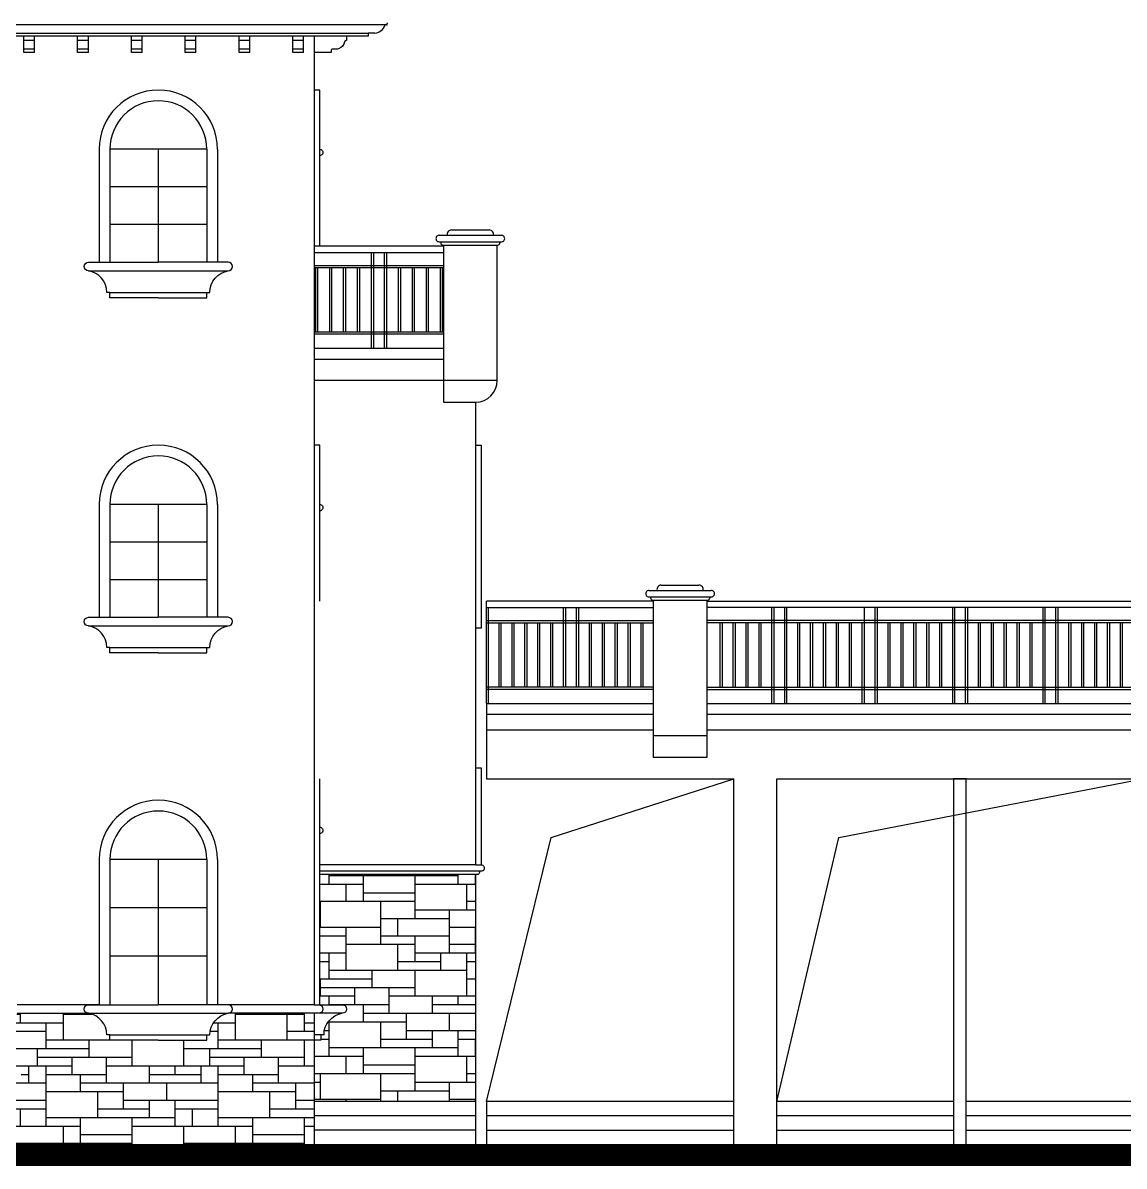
# Model space of a CAD drawing. Extents: x -34815 to 81416, y -425322 to 67478.
# Drawn here: x 29129 to 39366, y -275652 to -265027 of the extents above; entities that cross this region are included whole.
import ezdxf

# ---------------------------------------------------------------- set-up
doc = ezdxf.new("R2010")
doc.units = 0
doc.header["$LTSCALE"] = 1000
doc.header["$MEASUREMENT"] = 0
for name, color, linetype in [('3T_BAR', 7, 'Continuous'), ('PUB_HATCH', 8, 'Continuous'), ('STAIR', 4, 'Continuous'), ('WINDOW', 4, 'Continuous')]:
    doc.layers.add(name, color=color, linetype=linetype)
doc.layers.add('WALL', color=2, linetype='Continuous', lineweight=25)

# ---------------------------------------------------------------- blocks, each defined once
blk = doc.blocks.new('rewqre')
for p, q in [((-48590.8674586061, 30275.18307998978), (-47290.86746552044, 30275.18307998978)), ((-48390.86746466193, 30075.18308087193), (-47490.86745946445, 30075.18308087193))]:
    blk.add_line(p, q)
at = {"layer": 'WALL'}
for p, q in [((-48490.86746206296, 31405.18308113945), (-48490.86746206316, 30355.18308087193)), ((-48390.86746206296, 31405.18308113945), (-48390.86746206316, 30355.18308087193)), ((-47490.86746206299, 31405.18328372254), (-47490.86746206322, 30355.18308087193)), ((-47390.86746206299, 31405.18328372254), (-47390.86746206322, 30355.18308087193))]:
    blk.add_line(p, q, dxfattribs=at)
for points in [[(-47940.86746206319, 30025.18308087193), (-48390.86746466193, 30025.18308087193), (-48390.86746466193, 30075.18308087193), (-48420.86746466193, 30075.18308087193, 0.3740063552692321), (-48590.8674586061, 30275.18307998978, -0.9999999997019741), (-48590.86746466193, 30355.18308087193), (-47940.86746206319, 30355.18308087193)], [(-47940.86746206319, 30025.18308087193), (-47490.86745946445, 30025.18308087193), (-47490.86745946445, 30075.18308087193), (-47460.86745946445, 30075.18308087193, -0.3740063552692321), (-47290.86746552029, 30275.18307998978, 0.9999999997019741), (-47290.86745946445, 30355.18308087193), (-47940.86746206319, 30355.18308087193)]]:
    blk.add_lwpolyline(points, format="xyb", dxfattribs=at)
for radius in [550, 450]:
    blk.add_arc((-47940.86746206296, 31405.18308113945), radius, 0, 180, dxfattribs=at)
at = {"layer": 'WINDOW'}
for p, q in [((-47490.86746206298, 31405.18308113936), (-48390.86746206297, 31405.18308113956)), ((-47940.86746206296, 31405.18308113945), (-47940.86746206324, 30355.18308087193)), ((-47490.86746206306, 31055.1830806842), (-48390.86746206303, 31055.1830806844)), ((-47490.86746206314, 30705.18308066429), (-48390.8674620631, 30705.18308066449))]:
    blk.add_line(p, q, dxfattribs=at)
blk = doc.blocks.new('REW')
at = {"layer": 'WINDOW'}
for p, q in [((-107663.7380033009, 35915.05219451127), (-107923.7380037777, 35915.05219451127)), ((-107923.7379977219, 35835.05219362912), (-107663.7380033009, 35835.05219362913)), ((-107753.7380037777, 35635.05219451127), (-107723.7380037777, 35635.05219451127)), ((-107723.7380037777, 35635.05219451127), (-107723.7380037777, 35585.05219451127)), ((-107723.7380037777, 35635.05219451127), (-107663.7380033009, 35635.05219451127)), ((-107723.7380037777, 35585.05219451127), (-107663.7380033009, 35585.05219451127)), ((-107663.7380033009, 35585.05219451127), (-107663.7380033009, 35585.05219451127))]:
    blk.add_line(p, q, dxfattribs=at)
for centre, radius, start, end in [((-107923.7380007379, 35875.05219407019), 40.00000044107594, 90.00000435424428, 270.0000043201056), ((-107953.7252503388, 35637.31303497015), 200.0000254666741, 359.352303205425, 81.37676817582486)]:
    blk.add_arc(centre, radius, start, end, dxfattribs=at)
blk = doc.blocks.new('fdtr')
for p, q in [((60219.31950257792, -40136.44465709884), (60119.31950257794, -40136.44465709884)), ((60119.31950257794, -40286.44468201593), (60119.31950257793, -40136.44465709884)), ((60219.31950257793, -40286.44468201593), (60219.31950257793, -40136.44465709884)), ((60219.31950257792, -40176.44468455808), (60119.31950257793, -40176.44468455808)), ((60219.31950257793, -40256.44468479836), (60119.31950257793, -40256.44468479836)), ((60219.31950257793, -40286.44468201592), (60119.31950257794, -40286.44468201592))]:
    blk.add_line(p, q)
blk = doc.blocks.new('rthyuk')
at = {"layer": 'STAIR'}
for p, q in [((-252525.1227455346, 63650.49715259331), (-253725.1227453376, 63650.49715342405)), ((-253725.1227453376, 63590.49714902672), (-252525.1227455345, 63590.49714986095)), ((-253195.5893857587, 63590.49714939832), (-253195.589385758, 62700.49715204832)), ((-253175.5893857582, 63590.49714941222), (-253175.5893857582, 62700.49715205389)), ((-253075.5893857589, 63590.4971494887), (-253075.5893857581, 62700.49715208455)), ((-253055.5893857582, 63590.4971495026), (-253055.5893857582, 62700.49715209013)), ((-253725.1227453376, 63470.49714902607), (-252525.1227455345, 63470.49714986031)), ((-253725.1227453376, 63450.49714902604), (-252525.1227455345, 63450.49714986037)), ((-253715.5893857585, 63450.49714974894), (-253715.589385758, 62850.49715231229)), ((-253695.589385758, 63450.49714976209), (-253695.589385758, 62850.49715231205)), ((-253585.5893857585, 63450.49714974894), (-253585.589385758, 62850.49715231229)), ((-253565.589385758, 63450.49714976209), (-253565.589385758, 62850.49715231205)), ((-253455.5893857586, 63450.49714974905), (-253455.5893857581, 62850.4971523124)), ((-253435.5893857581, 63450.4971497622), (-253435.5893857581, 62850.49715231216)), ((-253325.5893857586, 63450.49714974914), (-253325.5893857582, 62850.49715231249)), ((-253305.5893857582, 63450.4971497623), (-253305.5893857582, 62850.49715231226)), ((-252945.5893857586, 63450.49714961669), (-252945.5893857581, 62850.49715231248)), ((-252925.5893857581, 63450.4971496306), (-252925.5893857582, 62850.49715231248)), ((-252815.5893857586, 63450.49714974925), (-252815.5893857582, 62850.4971523126)), ((-252795.5893857582, 63450.49714976241), (-252795.5893857582, 62850.49715231237)), ((-252685.5893857587, 63450.49714974925), (-252685.5893857582, 62850.4971523126)), ((-252665.5893857582, 63450.49714976241), (-252665.5893857582, 62850.49715231237)), ((-252555.5893857587, 63450.49714974936), (-252555.5893857583, 62850.49715231271)), ((-252535.5893857583, 63450.49714976252), (-252535.5893857583, 62850.49715231248)), ((-252525.1227455345, 62850.49715231248), (-253725.1227453376, 62850.49715231248)), ((-252525.1227455345, 62830.49715231254), (-253725.1227453376, 62830.49715231262))]:
    blk.add_line(p, q, dxfattribs=at)
blk = doc.blocks.new('A$C56720620')
for p, q in [((39.99978202927741, 249.9999862797558), (1339.999775114935, 249.9999862797558)), ((239.9997759734397, 49.99998716190748), (1139.999781170918, 49.99998716190748))]:
    blk.add_line(p, q)
at = {"layer": 'WALL'}
for p, q in [((139.9997785724117, 1679.99998742943), (139.999778572208, 329.9999871619075)), ((239.9997785724117, 1679.99998742943), (239.999778572208, 329.9999871619075)), ((1139.999778572383, 1680.000190012521), (1139.99977857215, 329.9999871619002)), ((1239.999778572383, 1680.000190012521), (1239.99977857215, 329.9999871619075))]:
    blk.add_line(p, q, dxfattribs=at)
for points in [[(689.9997785721789, -1.28380925161764e-05), (239.9997759734397, -1.28380925161764e-05), (239.9997759734397, 49.99998716190748), (209.9997759734397, 49.99998716190748, 0.3740063552692321), (39.99978202927741, 249.9999862797558, -0.9999999997019741), (39.99977597343968, 329.9999871619075), (689.9997785721789, 329.9999871619075)], [(689.9997785721789, -1.28380925161764e-05), (1139.999781170918, -1.28380925161764e-05), (1139.999781170918, 49.99998716190748), (1169.999781170918, 49.99998716190748, -0.3740063552692321), (1339.99977511508, 249.9999862797558, 0.9999999997019741), (1339.999781170918, 329.9999871619075), (689.9997785721789, 329.9999871619075)]]:
    blk.add_lwpolyline(points, format="xyb", dxfattribs=at)
for radius in [550, 450]:
    blk.add_arc((689.9997785724117, 1679.99998742943), radius, 0, 180, dxfattribs=at)
at = {"layer": 'WINDOW'}
for p, q in [((1139.999778572383, 1679.999987429332), (239.9997785724117, 1679.999987429528)), ((689.9997785724117, 1679.99998742943), (689.9997785721397, 329.9999871619075)), ((1139.999778572305, 1229.999986974169), (239.9997785723439, 1229.999986974374)), ((1139.999778572227, 779.9999869542698), (239.999778572276, 779.9999869544663))]:
    blk.add_line(p, q, dxfattribs=at)
blk = doc.blocks.new('GDST')
at = {"layer": 'WALL'}
for p, q in [((49174.04972451343, -163393.9187286957), (49754.0535978491, -163393.9187290271)), ((49289.04972499353, -163343.918728488), (49639.04972475511, -163343.918729084)), ((49174.05125042214, -163453.9187287851), (49754.05311738816, -163453.9187286907)), ((49189.04972490459, -163453.9187284498), (49189.04972490459, -163463.9187287795)), ((49209.04972490785, -163483.9187287795), (49719.0515484761, -163483.9187286964)), ((49214.04972490005, -163483.9187287787), (49214.04972496373, -164943.9187283688)), ((49714.04972496373, -164943.9187286072), (49714.04972483614, -163483.9187286972)), ((49739.04972484405, -163453.9187284498), (49739.04972484405, -163463.9187287795)), ((49714.04972493998, -164743.9187286072), (49214.04972490412, -164743.9187286072)), ((49214.04972496373, -164943.9187283688), (49714.04972496373, -164943.9187286072))]:
    blk.add_line(p, q, dxfattribs=at)
for centre, radius, start, end in [((49174.04972460284, -163423.9187288298), 30.00000005268088, 90.00000004002067, 270.000000066701), ((49289.04972493392, -163383.9187281304), 40, 90, 194.4775130883828), ((49639.04972481471, -163383.9187281304), 40, 345.5224869116171, 90), ((49754.0497251458, -163423.9187288298), 30.00000005268088, 269.9999999199587, 89.99999995997936), ((49209.04972490459, -163463.9187287795), 20, 180, 270), ((49719.04972484405, -163463.9187287795), 20, 269.9999999866598, 0)]:
    blk.add_arc(centre, radius, start, end, dxfattribs=at)
blk = doc.blocks.new('vcxzfd')
for p, q in [((-581744.6440562106, -102352.1217812721), (-580194.6440562282, -102352.1217812043)), ((-579694.6440562457, -102352.1217812655), (-574994.6440562282, -102352.12178106)), ((-574494.6440562458, -102352.1217810534), (-572944.644056382, -102352.1217809856)), ((-581744.6440562108, -105952.1217812854), (-581744.6440562108, -106352.1217812854))]:
    blk.add_line(p, q)
for points in [[(-581744.6440562108, -105952.1217812854), (-581142.7351990367, -103497.0346265288), (-579444.6440562108, -102952.1217812854)], [(-579044.6440562108, -105952.1217812854), (-578467.7689503283, -103497.0346265288), (-575644.6440562108, -102952.1217812854)], [(-575244.6440562108, -105952.1217812854), (-574881.5692575404, -103497.0346265288), (-572944.644056382, -102952.1217812854)], [(-579444.6440562108, -105952.1217812854), (-581744.6440562108, -105952.1217812854)], [(-577404.6440561255, -105952.1217812854), (-579044.6440562108, -105952.1217812854)], [(-575644.6440562108, -105952.1217812854), (-577284.6440561255, -105952.1217812854)], [(-572944.644056382, -105952.1217812854), (-575244.6440562108, -105952.1217812854)], [(-572944.644056382, -105952.1217812854), (-572944.644056382, -106352.1217812854)], [(-579444.6440562108, -106086.1217812854), (-581744.6440562108, -106086.1217812854)], [(-577404.6440561255, -106086.1217812854), (-579044.6440562108, -106086.1217812854)], [(-575644.6440562108, -106086.1217812854), (-577284.6440561255, -106086.1217812854)], [(-572944.644056382, -106086.1217812854), (-575244.6440562108, -106086.1217812854)], [(-581744.6440562108, -106219.1217812854), (-579444.6440562108, -106219.1217812854)], [(-579044.6440562108, -106219.1217812854), (-577404.6440561255, -106219.1217812854)], [(-577284.6440561255, -106219.1217812854), (-575644.6440562108, -106219.1217812854)], [(-575244.6440562108, -106219.1217812854), (-572944.644056382, -106219.1217812854)]]:
    blk.add_lwpolyline(points)
at = {"layer": 'STAIR'}
for p, q in [((-580194.6440562085, -101302.1217805286), (-581744.6440563694, -101302.1217795002)), ((-581744.6440563279, -102252.1217813104), (-581744.6440556701, -101302.1217795002)), ((-579694.6440562113, -101302.1217815644), (-574994.6440561495, -101302.1217783105)), ((-574494.644056213, -101302.1217805286), (-572944.6440560521, -101302.1217795002)), ((-572944.6440560936, -102252.1217813104), (-572944.6440567514, -101302.1217795002)), ((-581744.6440563694, -101362.1217851463), (-580194.6440562059, -101362.1217841137)), ((-581724.6440563279, -102252.1217813104), (-581724.6440557116, -101362.121785133)), ((-581030.1079288472, -101362.1217846702), (-581030.1079288466, -102102.1217814734)), ((-581010.1079288465, -101362.1217846569), (-581010.1079288466, -102102.1217814736)), ((-580910.1079288468, -101362.1217845903), (-580910.1079288463, -102102.1217814733)), ((-580890.1079288463, -101362.121784577), (-580890.1079288463, -102102.1217814735)), ((-574994.6440561548, -101362.1217858644), (-579694.6440562139, -101362.1217825971)), ((-579094.1801836739, -101362.1217830145), (-579094.1801836739, -102252.1217810797)), ((-579074.1801836733, -101362.1217830284), (-579074.1801836739, -102252.1217810796)), ((-578974.1801836743, -101362.1217830979), (-578974.1801836743, -102252.1217810794)), ((-578954.1801836737, -101362.1217831118), (-578954.1801836743, -102252.1217810793)), ((-578234.1801836729, -101362.1217836124), (-578234.1801836737, -102252.1217810775)), ((-578134.1801836732, -101362.1217836819), (-578134.1801836732, -102252.1217810772)), ((-578114.1801836725, -101362.1217836958), (-578114.1801836733, -102252.1217810772)), ((-577414.1801836726, -101362.1217841824), (-577414.1801836726, -102252.1217810754)), ((-577394.180183672, -101362.1217841963), (-577394.1801836727, -102252.1217810753)), ((-577294.1801836723, -101362.1217842658), (-577294.1801836719, -102252.1217810751)), ((-577274.1801836711, -101362.1217842797), (-577274.1801836719, -102252.121781075)), ((-576574.1801836715, -101362.1217847664), (-576574.1801836713, -102252.1217810732)), ((-576554.1801836704, -101362.1217847803), (-576554.1801836712, -102252.1217810732)), ((-576454.1801836716, -101362.1217848498), (-576454.1801836712, -102252.1217810729)), ((-576434.1801836704, -101362.1217848637), (-576434.1801836712, -102252.1217810729)), ((-575734.1801836711, -101362.1217853503), (-575734.1801836707, -102252.1217810711)), ((-575714.1801836698, -101362.1217853642), (-575714.1801836707, -102252.121781071)), ((-575614.1801836705, -101362.1217854337), (-575614.1801836705, -102252.1217810708)), ((-575594.1801836698, -101362.1217854476), (-575594.1801836705, -102252.1217810707)), ((-572944.6440560521, -101362.1217851463), (-574494.6440562156, -101362.1217841137)), ((-573799.1801835753, -101362.121784577), (-573799.1801835753, -102102.1217814735)), ((-573779.1801835747, -101362.1217845903), (-573779.1801835753, -102102.1217814733)), ((-573679.180183575, -101362.1217846569), (-573679.1801835749, -102102.1217814736)), ((-573659.1801835743, -101362.1217846702), (-573659.1801835749, -102102.1217814734)), ((-572964.6440560936, -102252.1217813104), (-572964.64405671, -101362.121785133)), ((-581744.6440557948, -101482.1217851811), (-580194.6440562006, -101482.1217841036)), ((-581744.6440558085, -101502.1217851812), (-580194.6440561997, -101502.1217841035)), ((-581630.1079288494, -101502.1217840372), (-581630.107928849, -102102.1217814738)), ((-581610.107928849, -101502.121784024), (-581610.107928849, -102102.1217814741)), ((-581510.107928849, -101502.1217840371), (-581510.1079288485, -102102.1217814738)), ((-581490.1079288485, -101502.121784024), (-581490.1079288485, -102102.121781474)), ((-581390.1079288485, -101502.121784037), (-581390.107928848, -102102.1217814736)), ((-581370.107928848, -101502.1217840238), (-581370.107928848, -102102.1217814739)), ((-581270.107928848, -101502.1217848512), (-581270.1079288475, -102102.1217814736)), ((-581250.1079288475, -101502.1217848373), (-581250.1079288475, -102102.1217814738)), ((-581150.1079288477, -101502.1217847678), (-581150.1079288471, -102102.1217814735)), ((-581130.107928847, -101502.1217847539), (-581130.1079288471, -102102.1217814737)), ((-580790.1079288463, -101502.1217838778), (-580790.1079288458, -102102.1217813145)), ((-580770.1079288458, -101502.1217838647), (-580770.1079288458, -102102.1217813147)), ((-580670.1079288467, -101502.1217838776), (-580670.1079288463, -102102.1217813143)), ((-580650.1079288463, -101502.1217838645), (-580650.1079288463, -102102.1217813145)), ((-580550.1079288472, -101502.1217838776), (-580550.1079288467, -102102.1217813143)), ((-580530.1079288467, -101502.1217838645), (-580530.1079288467, -102102.1217813145)), ((-580430.1079288477, -101502.1217838776), (-580430.1079288472, -102102.1217813143)), ((-580410.1079288472, -101502.1217838645), (-580410.1079288472, -102102.1217813145)), ((-580310.1079288481, -101502.1217838776), (-580310.1079288477, -102102.1217813143)), ((-580290.1079288477, -101502.1217838645), (-580290.1079288477, -102102.1217813145)), ((-574994.6440561652, -101482.1217858644), (-579694.6440562191, -101482.1217825971)), ((-574994.644056167, -101502.1217858646), (-579694.6440562201, -101502.1217825969)), ((-579574.1801836746, -101502.1217837891), (-579574.1801836746, -102102.1217812391)), ((-579554.1801836741, -101502.1217838023), (-579554.1801836746, -102102.1217812389)), ((-579454.1801836744, -101502.1217828058), (-579454.180183674, -102102.1217809964)), ((-579434.1801836732, -101502.1217828197), (-579434.1801836737, -102102.1217809964)), ((-579334.1801836743, -101502.1217828893), (-579334.180183674, -102102.1217809964)), ((-579314.1801836732, -101502.1217829032), (-579314.1801836737, -102102.1217809964)), ((-579214.1801836739, -101502.1217835502), (-579214.1801836739, -102102.1217810002)), ((-579194.1801836734, -101502.1217835633), (-579194.1801836739, -102102.121781)), ((-578854.1801836739, -101502.1217837887), (-578854.1801836739, -102102.1217812388)), ((-578834.1801836734, -101502.1217838019), (-578834.1801836739, -102102.1217812385)), ((-578734.1801836735, -101502.1217833064), (-578734.1801836733, -102102.1217809964)), ((-578714.1801836723, -101502.1217833203), (-578714.1801836729, -102102.1217809964)), ((-578614.1801836736, -101502.1217833898), (-578614.1801836733, -102102.1217809964)), ((-578594.1801836723, -101502.1217834037), (-578594.180183673, -102102.1217809964)), ((-578494.1801836732, -101502.1217835498), (-578494.1801836732, -102102.1217809998)), ((-578474.1801836727, -101502.121783563), (-578474.1801836732, -102102.1217809996)), ((-578374.1801836732, -101502.1217836293), (-578374.1801836732, -102102.1217810794)), ((-578354.1801836727, -101502.1217836425), (-578354.1801836732, -102102.1217810791)), ((-578254.1801836736, -101502.1217836296), (-578254.1801836736, -102252.1217810775)), ((-578014.1801836729, -101502.121783807), (-578014.1801836726, -102102.1217809964)), ((-577994.1801836719, -101502.1217838209), (-577994.1801836725, -102102.1217809964)), ((-577894.1801836729, -101502.1217838904), (-577894.1801836727, -102102.1217809964)), ((-577874.1801836719, -101502.1217839043), (-577874.1801836725, -102102.1217809964)), ((-577774.1801836726, -101502.1217835494), (-577774.1801836726, -102102.1217809995)), ((-577754.1801836721, -101502.1217835626), (-577754.1801836726, -102102.1217809992)), ((-577654.1801836726, -101502.1217836289), (-577654.1801836726, -102102.121781079)), ((-577634.1801836721, -101502.1217836421), (-577634.1801836726, -102102.1217810787)), ((-577534.180183673, -101502.1217836292), (-577534.180183673, -102102.1217810792)), ((-577514.1801836726, -101502.1217836423), (-577514.180183673, -102102.121781079)), ((-577174.1801836723, -101502.121784391), (-577174.180183672, -102102.1217809964)), ((-577154.1801836711, -101502.1217844049), (-577154.1801836718, -102102.1217809964)), ((-577054.1801836719, -101502.1217835491), (-577054.1801836719, -102102.1217809991)), ((-577034.1801836714, -101502.1217835622), (-577034.1801836719, -102102.1217809989)), ((-576934.1801836719, -101502.1217836286), (-576934.1801836719, -102102.1217810786)), ((-576914.1801836714, -101502.1217836417), (-576914.1801836719, -102102.1217810784)), ((-576814.1801836723, -101502.1217836288), (-576814.1801836723, -102102.1217810788)), ((-576794.1801836719, -101502.121783642), (-576794.1801836723, -102102.1217810786)), ((-576694.1801836719, -101502.1217837876), (-576694.1801836719, -102102.1217812376)), ((-576674.1801836714, -101502.1217838007), (-576674.1801836719, -102102.1217812374)), ((-576334.1801836712, -101502.1217835487), (-576334.1801836712, -102102.1217809987)), ((-576314.1801836707, -101502.1217835618), (-576314.1801836712, -102102.1217809985)), ((-576214.1801836712, -101502.1217836282), (-576214.1801836712, -102102.1217810782)), ((-576194.1801836707, -101502.1217836413), (-576194.1801836712, -102102.121781078)), ((-576094.1801836716, -101502.1217836284), (-576094.1801836716, -102102.1217810785)), ((-576074.1801836712, -101502.1217836416), (-576074.1801836716, -102102.1217810782)), ((-575974.1801836712, -101502.1217837872), (-575974.1801836712, -102102.1217812372)), ((-575954.1801836707, -101502.1217838004), (-575954.1801836712, -102102.121781237)), ((-575854.1801836711, -101502.1217853087), (-575854.1801836707, -102102.1217809964)), ((-575834.1801836699, -101502.1217853226), (-575834.1801836706, -102102.1217809964)), ((-575494.1801836705, -101502.1217836289), (-575494.1801836705, -102102.121781079)), ((-575474.18018367, -101502.1217836421), (-575474.1801836705, -102102.1217810787)), ((-575374.180183671, -101502.1217836292), (-575374.180183671, -102102.1217810792)), ((-575354.1801836705, -101502.1217836423), (-575354.180183671, -102102.121781079)), ((-575254.1801836714, -101502.1217836293), (-575254.1801836714, -102102.1217810793)), ((-575234.180183671, -101502.1217836424), (-575234.1801836714, -102102.1217810791)), ((-575134.1801836719, -101502.1217836294), (-575134.1801836719, -102102.1217810794)), ((-575114.1801836714, -101502.1217836425), (-575114.1801836719, -102102.1217810792)), ((-572944.6440566267, -101482.1217851811), (-574494.6440562209, -101482.1217841036)), ((-572944.644056613, -101502.1217851812), (-574494.6440562218, -101502.1217841035)), ((-574399.1801835739, -101502.1217838645), (-574399.1801835739, -102102.1217813145)), ((-574379.1801835734, -101502.1217838776), (-574379.1801835739, -102102.1217813143)), ((-574279.1801835743, -101502.1217838645), (-574279.1801835743, -102102.1217813145)), ((-574259.1801835739, -101502.1217838776), (-574259.1801835743, -102102.1217813143)), ((-574159.1801835748, -101502.1217838645), (-574159.1801835748, -102102.1217813145)), ((-574139.1801835743, -101502.1217838776), (-574139.1801835748, -102102.1217813143)), ((-574039.1801835753, -101502.1217838645), (-574039.1801835753, -102102.1217813145)), ((-574019.1801835748, -101502.1217838776), (-574019.1801835753, -102102.1217813143)), ((-573919.1801835757, -101502.1217838647), (-573919.1801835757, -102102.1217813147)), ((-573899.1801835753, -101502.1217838778), (-573899.1801835757, -102102.1217813145)), ((-573559.1801835746, -101502.1217847539), (-573559.1801835744, -102102.1217814737)), ((-573539.1801835739, -101502.1217847678), (-573539.1801835744, -102102.1217814735)), ((-573439.180183574, -101502.1217848373), (-573439.180183574, -102102.1217814738)), ((-573419.1801835735, -101502.1217848512), (-573419.180183574, -102102.1217814736)), ((-573319.1801835735, -101502.1217840238), (-573319.1801835735, -102102.1217814739)), ((-573299.180183573, -101502.121784037), (-573299.1801835735, -102102.1217814736)), ((-573199.180183573, -101502.121784024), (-573199.180183573, -102102.121781474)), ((-573179.1801835726, -101502.1217840371), (-573179.180183573, -102102.1217814738)), ((-573079.1801835726, -101502.121784024), (-573079.1801835726, -102102.1217814741)), ((-573059.1801835721, -101502.1217840372), (-573059.1801835726, -102102.1217814738)), ((-580194.6440561735, -102102.1217812342), (-581744.644056224, -102102.1217812342)), ((-580194.6440561727, -102122.1217812341), (-581744.6440562379, -102122.121781234)), ((-579694.6440562462, -102102.1217809964), (-574994.6440562194, -102102.1217809964)), ((-579694.6440562471, -102122.1217809965), (-574994.6440562211, -102122.1217809962)), ((-574494.644056248, -102102.1217812342), (-572944.6440561975, -102102.1217812342)), ((-574494.6440562488, -102122.1217812341), (-572944.6440561836, -102122.121781234))]:
    blk.add_line(p, q, dxfattribs=at)
at = {"layer": 'WALL'}
for p, q in [((-581744.6440562106, -102252.1217810568), (-580194.6440562325, -102252.1217810608)), ((-579694.6440562544, -102252.1217810572), (-574994.6440562325, -102252.1217810692)), ((-574494.6440562545, -102252.1217810696), (-572944.644056382, -102252.1217810735)), ((-572944.644056382, -102252.1217810735), (-572944.644056382, -102952.1217812854)), ((-581744.6440562108, -102952.1217812855), (-579444.6440562108, -102952.1217812855)), ((-579444.6440562108, -106352.1217812854), (-579444.6440562108, -102952.1217812854)), ((-579044.6440562108, -106352.1217812854), (-579044.6440562108, -102952.1217812854)), ((-579044.6440562106, -102952.1217812855), (-575644.6440562108, -102952.1217812854)), ((-575644.6440562108, -106352.1217812854), (-575644.6440562108, -102952.1217812854)), ((-575244.6440562108, -106352.1217812854), (-575244.6440562108, -102952.1217812854)), ((-575244.6440562108, -102952.1217812854), (-572944.644056382, -102952.1217812854))]:
    blk.add_line(p, q, dxfattribs=at)
for points in [[(-581744.6440562106, -102252.1217813025), (-581744.6440562108, -102952.1217812855)], [(-580194.6440562217, -102502.1217810607), (-581744.6440562106, -102502.1217810567)], [(-574994.6440562217, -102502.1217810692), (-579694.6440562326, -102502.121781057)], [(-572944.644056382, -102502.1217810736), (-574494.6440562326, -102502.1217810696)], [(-577284.6440561255, -106352.1217812854), (-577284.6440561255, -102952.1217812855), (-577404.6440561255, -102952.1217812855), (-577404.6440561255, -106352.1217812854)]]:
    blk.add_lwpolyline(points, dxfattribs=at)
for p in [(-629408.6937811745, 62191.79694708221), (-624208.6937811745, 62191.79694708221)]:
    blk.add_blockref('GDST', p, dxfattribs=at)

msp = doc.modelspace()

# ---------------------------------------------------------------- hatches: boundary and pattern name
at = {"layer": 'PUB_HATCH'}
h = msp.add_hatch(dxfattribs=at)
h.set_pattern_fill('文化石01', color=256, scale=100, style=0)
h.set_pattern_definition([(3.24609150156008e-14, (-12825.45185123806, -108151.6622237034), (-2.483883642056758e-13, 1600), [1200, -400]), (3.24609150156008e-14, (-12825.45185123806, -108071.6622237034), (-2.483883642056758e-13, 1600), [-480, 480, -240, 400]), (3.24609150156008e-14, (-12825.45185123806, -107991.6622237034), (-2.483883642056758e-13, 1600), [-720, 880.0000000000001]), (3.24609150156008e-14, (-12825.45185123806, -107911.6622237034), (-2.483883642056758e-13, 1600), [720, -880.0000000000001]), (3.24609150156008e-14, (-12825.45185123806, -107831.6622237034), (-2.483883642056758e-13, 1600), [-320, 1280]), (3.24609150156008e-14, (-12825.45185123806, -107751.6622237034), (-2.483883642056758e-13, 1600), [560, -400, 480, -160]), (3.24609150156008e-14, (-12265.45185123806, -107671.6622237034), (-2.483883642056758e-13, 1600), [1280, -320]), (3.24609150156008e-14, (-12905.45185123806, -107591.6622237034), (-2.483883642056758e-13, 1600), [880.0000000000001, -720]), (3.24609150156008e-14, (-13145.45185123806, -107511.6622237034), (-2.483883642056758e-13, 1600), [720, -880.0000000000001]), (3.24609150156008e-14, (-12825.45185123806, -107431.6622237034), (-2.483883642056758e-13, 1600), [1280, -320]), (3.24609150156008e-14, (-12825.45185123806, -107351.6622237034), (-2.483883642056758e-13, 1600), [-640, 400, -240, 320]), (3.24609150156008e-14, (-12025.45185123806, -107271.6622237034), (-2.483883642056758e-13, 1600), [960, -640]), (3.24609150156008e-14, (-12665.45185123806, -107191.6622237034), (-2.483883642056758e-13, 1600), [640, -320, 240, -400]), (3.24609150156008e-14, (-12345.45185123806, -107111.6622237034), (-2.483883642056758e-13, 1600), [640, -240, 400, -320]), (3.24609150156008e-14, (-11705.45185123806, -107031.6622237034), (-2.483883642056758e-13, 1600), [960, -640]), (3.24609150156008e-14, (-12345.45185123806, -106951.6622237034), (-2.483883642056758e-13, 1600), [640, -960]), (3.24609150156008e-14, (-12025.45185123806, -106871.6622237034), (-2.483883642056758e-13, 1600), [720, -880.0000000000001]), (3.24609150156008e-14, (-12025.45185123806, -106791.6622237034), (-2.483883642056758e-13, 1600), [-480, 1120]), (3.24609150156008e-14, (-12505.45185123806, -106711.6622237034), (-2.483883642056758e-13, 1600), [480, -1120]), (3.24609150156008e-14, (-12025.45185123806, -106631.6622237034), (-2.483883642056758e-13, 1600), [1120, -480]), (90, (-12825.45185123806, -107511.6622237034), (-1600, -1.504166202738876e-13), [240, -640, 560, -160]), (90, (-12665.45185123806, -107431.6622237034), (-1600, -1.504166202738876e-13), [400, -240, 160, -800]), (90, (-12585.45185123806, -107751.6622237034), (-1600, -1.504166202738876e-13), [160, -1440]), (90, (-12505.45185123806, -107911.6622237034), (-1600, -1.504166202738876e-13), [160, -960, 240, -240]), (90, (-12425.45185123806, -107591.6622237034), (-1600, -1.504166202738876e-13), [160, -1440]), (90, (-12345.45185123806, -108151.6622237034), (-1600, -1.504166202738876e-13), [240, -720, 400, -240]), (90, (-12265.45185123806, -107831.6622237034), (-1600, -1.504166202738876e-13), [240, -1360]), (90, (-12185.45185123806, -107431.6622237034), (-1600, -1.504166202738876e-13), [240, -80, 160, -1120]), (90, (-12105.45185123806, -108071.6622237034), (-1600, -1.504166202738876e-13), [240, -1360]), (90, (-12025.45185123806, -107671.6622237034), (-1600, -1.504166202738876e-13), [240, -80, 240, -160, 400, -480]), (90, (-11865.45185123806, -107671.6622237034), (-1600, -1.504166202738876e-13), [-1120, 160, -160, 160]), (90, (-11785.45185123806, -107431.6622237034), (-1600, -1.504166202738876e-13), [160, -1440]), (90, (-11705.45185123806, -107991.6622237034), (-1600, -1.504166202738876e-13), [160, -560, 400, -480]), (90, (-11625.45185123806, -107751.6622237034), (-1600, -1.504166202738876e-13), [80, -1040, 240, -240]), (90, (-11545.45185123806, -107671.6622237034), (-1600, -1.504166202738876e-13), [400, -400, 240, -560]), (90, (-11465.45185123806, -107271.6622237034), (-1600, -1.504166202738876e-13), [240, -400, 160, -800]), (90, (-11385.45185123806, -107831.6622237034), (-1600, -1.504166202738876e-13), [160, -1440]), (90, (-11305.45185123806, -107671.6622237034), (-1600, -1.504166202738876e-13), [160, -480, 240, -720])])
edge = h.paths.add_edge_path()
edge.add_line((33338.59787394799, -275051.8052182462), (31838.59787394825, -275051.8052182462))
edge.add_line((31838.59787394825, -275051.8052182462), (31838.59787394825, -274481.8052182469))
edge.add_line((31838.59787394825, -274481.8052182469), (31898.59787442509, -274481.8052182469))
edge.add_line((31898.59787442509, -274481.8052182469), (31898.59787442509, -274431.8052182469))
edge.add_line((31898.59787442509, -274431.8052182469), (31928.59787442509, -274431.8052182469))
edge.add_arc((32128.58512098619, -274429.544377788), 200.0000254666741, 98.62323182433738, 180.6476967948489, ccw=False)
edge.add_arc((32098.59787138525, -274191.805218688), 40.00000044107594, 269.9999956798553, 449.999995645671)
edge.add_line((32098.59787442509, -274151.8052182469), (31888.59787395023, -274151.8052182469))
edge.add_line((31888.59787395023, -274151.8052182528), (31888.59787395029, -272941.8052183392))
edge.add_line((31888.59787395032, -272941.8052183392), (33338.59787394799, -272941.805218344))
edge.add_line((33338.59787394799, -272941.8052183373), (33338.59787394799, -275051.8052182461))
h = msp.add_hatch(dxfattribs=at)
h.set_pattern_fill('文化石01', color=256, scale=100, style=0)
h.set_pattern_definition([(7.016477563892661e-15, (-33054.83186928149, -6.02341783193459e-12), (-2.483883642056758e-13, 1600), [1200, -400]), (7.016477563892661e-15, (-33054.83186928149, 79.99999999999397), (-2.483883642056758e-13, 1600), [-480, 480, -240, 400]), (7.016477563892661e-15, (-33054.83186928149, 159.999999999994), (-2.483883642056758e-13, 1600), [-720, 880.0000000000001]), (7.016477563892661e-15, (-33054.83186928149, 239.999999999994), (-2.483883642056758e-13, 1600), [720, -880.0000000000001]), (7.016477563892661e-15, (-33054.83186928149, 319.999999999994), (-2.483883642056758e-13, 1600), [-320, 1280]), (7.016477563892661e-15, (-33054.83186928149, 399.999999999994), (-2.483883642056758e-13, 1600), [560, -400, 480, -160]), (7.016477563892661e-15, (-32494.83186928149, 479.9999999999941), (-2.483883642056758e-13, 1600), [1280, -320]), (7.016477563892661e-15, (-33134.83186928149, 559.999999999994), (-2.483883642056758e-13, 1600), [880.0000000000001, -720]), (7.016477563892661e-15, (-33374.83186928149, 639.999999999994), (-2.483883642056758e-13, 1600), [720, -880.0000000000001]), (7.016477563892661e-15, (-33054.83186928149, 719.999999999994), (-2.483883642056758e-13, 1600), [1280, -320]), (7.016477563892661e-15, (-33054.83186928149, 799.999999999994), (-2.483883642056758e-13, 1600), [-640, 400, -240, 320]), (7.016477563892661e-15, (-32254.83186928149, 879.9999999999942), (-2.483883642056758e-13, 1600), [960, -640]), (7.016477563892661e-15, (-32894.83186928149, 959.999999999994), (-2.483883642056758e-13, 1600), [640, -320, 240, -400]), (7.016477563892661e-15, (-32574.83186928149, 1039.999999999994), (-2.483883642056758e-13, 1600), [640, -240, 400, -320]), (7.016477563892661e-15, (-31934.83186928149, 1119.999999999994), (-2.483883642056758e-13, 1600), [960, -640]), (7.016477563892661e-15, (-32574.83186928149, 1199.999999999994), (-2.483883642056758e-13, 1600), [640, -960]), (7.016477563892661e-15, (-32254.83186928149, 1279.999999999994), (-2.483883642056758e-13, 1600), [720, -880.0000000000001]), (7.016477563892661e-15, (-32254.83186928149, 1359.999999999994), (-2.483883642056758e-13, 1600), [-480, 1120]), (7.016477563892661e-15, (-32734.83186928149, 1439.999999999994), (-2.483883642056758e-13, 1600), [480, -1120]), (7.016477563892661e-15, (-32254.83186928149, 1519.999999999994), (-2.483883642056758e-13, 1600), [1120, -480]), (90, (-33054.83186928149, 639.999999999994), (-1600, -1.504166202738876e-13), [240, -640, 560, -160]), (90, (-32894.83186928149, 719.999999999994), (-1600, -1.504166202738876e-13), [400, -240, 160, -800]), (90, (-32814.83186928149, 399.999999999994), (-1600, -1.504166202738876e-13), [160, -1440]), (90, (-32734.83186928149, 239.999999999994), (-1600, -1.504166202738876e-13), [160, -960, 240, -240]), (90, (-32654.83186928149, 559.9999999999941), (-1600, -1.504166202738876e-13), [160, -1440]), (90, (-32574.83186928149, -5.948901322672887e-12), (-1600, -1.504166202738876e-13), [240, -720, 400, -240]), (90, (-32494.83186928149, 319.9999999999941), (-1600, -1.504166202738876e-13), [240, -1360]), (90, (-32414.83186928149, 719.9999999999941), (-1600, -1.504166202738876e-13), [240, -80, 160, -1120]), (90, (-32334.83186928149, 79.99999999999409), (-1600, -1.504166202738876e-13), [240, -1360]), (90, (-32254.83186928149, 479.9999999999941), (-1600, -1.504166202738876e-13), [240, -80, 240, -160, 400, -480]), (90, (-32094.83186928149, 479.9999999999941), (-1600, -1.504166202738876e-13), [-1120, 160, -160, 160]), (90, (-32014.83186928149, 719.9999999999941), (-1600, -1.504166202738876e-13), [160, -1440]), (90, (-31934.83186928149, 159.9999999999941), (-1600, -1.504166202738876e-13), [160, -560, 400, -480]), (90, (-31854.83186928149, 399.9999999999941), (-1600, -1.504166202738876e-13), [80, -1040, 240, -240]), (90, (-31774.83186928149, 479.9999999999942), (-1600, -1.504166202738876e-13), [400, -400, 240, -560]), (90, (-31694.83186928149, 879.9999999999943), (-1600, -1.504166202738876e-13), [240, -400, 160, -800]), (90, (-31614.83186928149, 319.9999999999942), (-1600, -1.504166202738876e-13), [160, -1440]), (90, (-31534.83186928149, 479.9999999999942), (-1600, -1.504166202738876e-13), [160, -480, 240, -720])])
edge = h.paths.add_edge_path()
edge.add_line((31838.59787394828, -274231.805219129), (31838.59787394828, -275451.8052182462))
edge.add_line((31838.59787394828, -275451.8052182462), (29038.59787314894, -275451.8052182462))
edge.add_line((29038.59787314894, -275451.8052182462), (29038.59787314894, -274841.8052183529))
edge.add_line((29038.59787314894, -274841.8052183529), (29053.59787314174, -274841.8052183583))
edge.add_arc((29053.59787314895, -274821.8052183583), 20, 269.9999999793435, 360)
edge.add_line((29073.59787314894, -274821.8052183583), (29073.59787314894, -274811.8052183582))
edge.add_line((29073.59787314894, -274811.8052183582), (29088.59634773427, -274811.8052183582))
edge.add_arc((29088.59787340128, -274781.8052182986), 30.00000009839897, 269.9970861906712, 450.0029140369463)
edge.add_line((29088.59634761509, -274751.805218239), (28868.27279344117, -274751.4481156695))
edge.add_line((28868.27279344117, -274751.4481156695), (28867.89752918418, -274707.8720588374))
edge.add_arc((28841.21561520285, -274719.2931747903), 29.02354946101815, 23.17320563483549, 74.85315784737952)
edge.add_arc((28823.71226965498, -274699.4747314018), 26.39216010490178, 18.09403104050686, 80.30509444386132)
edge.add_arc((28870.8141578268, -274565.02826435), 116.5203209850269, 100.19083679739578, 248.52506869407551, ccw=False)
edge.add_arc((28850.1582509938, -274427.4394744366), 22.90673868560082, 270.1007425961485, 448.9605658114263)
edge.add_line((28850.57379192053, -274404.5365051323), (28920.08136995192, -274404.5365051323))
edge.add_line((28920.08136995192, -274404.5365051323), (28919.70610569307, -274395.0203698284))
edge.add_arc((28922.32256603559, -274367.8433160339), 27.30271264318188, 264.5008194666977, 449.1579280724286)
edge.add_arc((28906.63768333635, -274153.9490575326), 187.286596131005, 274.9272324640314, 335.4362158068645)
edge.add_line((29076.9746650203, -274231.8052182468), (29738.35083237684, -274231.806606131))
edge.add_arc((29708.36357975961, -274429.5457647901), 200.0000254668113, -0.6476967945520755, 81.37676817574669, ccw=False)
edge.add_line((29908.35082632088, -274431.8066052489), (29938.35082632088, -274431.8066052489))
edge.add_line((29938.35082632088, -274431.8066052489), (29938.35082632088, -274481.8066052489))
edge.add_line((29938.35082632088, -274481.8066052489), (30838.35083151836, -274481.8066052489))
edge.add_line((30838.35083151836, -274481.8066052489), (30838.35083151836, -274431.8066052489))
edge.add_line((30838.35083151836, -274431.8066052489), (30868.35083151836, -274431.8066052489))
edge.add_arc((31068.23958270352, -274429.510190787), 199.9019418858787, 98.5023636522256, 180.658211468778, ccw=False)
edge.add_line((31038.68403833976, -274231.8052182469), (31838.59787394828, -274231.805219129))
edge.add_line((31838.59787394828, -274231.805219129), (31838.59787394828, -275451.8052182462))
edge.add_line((31838.59787394828, -275451.8052182462), (31838.59787394828, -274231.805219129))

# ---------------------------------------------------------------- linework, layer by layer
for p, q in [((32496.61684100123, -265047.1523711769), (19880.57890689516, -265047.1523711928)), ((20038.59787394814, -265121.805218262), (32338.59787394825, -265121.805218259)), ((33113.59787380297, -266951.8052181072), (33463.59787356455, -266951.8052187032)), ((32998.59787332287, -267001.8052183149), (33578.60174665853, -267001.8052186463)), ((32998.59939923158, -267061.8052184043), (33578.6012661976, -267061.8052183099)), ((33013.59787371402, -267061.805218069), (33013.59787371402, -267071.8052183987)), ((33033.59787371728, -267091.8052183987), (33543.59969728554, -267091.8052183156)), ((33038.59787370937, -267091.8052176597), (33038.59787377316, -268551.805217988)), ((33538.59787375733, -268351.8077364871), (33538.59787364557, -267091.8052175783)), ((33563.59787365349, -267061.805218069), (33563.59787365349, -267071.8052183987)), ((31838.59787394849, -268151.8052185867), (33038.5978737557, -268151.8052181435)), ((33538.59787374942, -268351.8052182264), (33038.59787371356, -268351.8052182264)), ((33038.59787377316, -268551.805217988), (33338.60405000133, -268551.8052181309)), ((33338.59787382264, -272051.8052182461), (33338.59787397587, -268551.8052181309)), ((33338.59787374656, -272851.805218246), (33338.59787379525, -272051.8052182461)), ((33338.59787394799, -275451.8052182462), (33338.59787394799, -272941.8052183373)), ((18212.60047377661, -275451.8052182462), (56321.0468690633, -275451.8052182462))]:
    msp.add_line(p, q)
msp.add_lwpolyline([(32138.59678082171, -265151.8052452428), (32138.59678359531, -265191.8052457047), (32134.00464142222, -265191.8052457046, 0.3530653596665165), (32119.34420865189, -265203.6316497966, -0.2506235875314674), (32064.3754669427, -265268.3242104099, -0.09411395690037042), (32046.04554754464, -265271.805245945), (32008.59678066047, -265271.8052459422, 0.4142135623949205), (31993.59678065896, -265286.8052459426), (31993.59678062497, -265301.8052431626), (31838.59791747716, -265301.8052431626)], format="xyb")
msp.add_lwpolyline([(33038.59787376222, -268351.8052182522), (31838.59787394849, -268351.8052185867)])
at = {"const_width": 200}
msp.add_lwpolyline([(18212.60047377661, -275551.8052182462), (56321.0468690633, -275551.8052182462)], dxfattribs=at)
for centre, radius, start, end in [((33113.59787374336, -266991.8052177496), 40, 90, 194.4775130849856), ((33463.59787362415, -266991.8052177496), 40, 345.5224869150144, 90), ((32998.59787341228, -267031.805218449), 30.00000005268088, 90.00000004002067, 270.000000066701), ((33033.59787371402, -267071.8052183987), 20, 180, 270), ((33543.59787365349, -267071.8052183987), 20, 269.9999999866598, 7.016477563892661e-15), ((33578.59787395524, -267031.805218449), 30.00000005268088, 269.9999999199587, 89.99999995997936), ((33338.59787377316, -268351.8052182264), 200, 270, 7.016477563892661e-15)]:
    msp.add_arc(centre, radius, start, end)
at = {"layer": '3T_BAR'}
for p, q in [((33338.59787374656, -272851.805218246), (31888.59787395032, -272851.8052181529)), ((33373.59787394802, -272911.8052183427), (31888.59787395032, -272911.8052184923)), ((33338.59787394796, -272941.805218344), (31888.59787395032, -272941.8052183392)), ((33338.59787394822, -275051.8052182462), (31838.59787394825, -275051.8052182462)), ((33338.59787394822, -275185.8052182462), (31838.59787394825, -275185.8052182462)), ((33338.59787394825, -275318.8052182462), (31838.59787394825, -275318.8052182462))]:
    msp.add_line(p, q, dxfattribs=at)
msp.add_lwpolyline([(33338.59787394796, -272851.805218246), (33388.59634841417, -272851.8052182235, -1.000050860621492), (33388.59634842674, -272911.8052183427), (33373.59787394802, -272911.8052183427), (33373.59787394802, -272921.8052183427, -0.4142135623733349), (33353.59787394796, -272941.8052183427), (33338.59787394796, -272941.8052183373)], format="xyb", dxfattribs=at)
at = {"layer": 'STAIR'}
msp.add_line((31838.59787394843, -268051.8052185867), (33038.59787375134, -268051.8052182522), dxfattribs=at)
at = {"layer": 'WALL'}
for p, q in [((32508.79311560598, -265047.1523711754), (32496.6168410017, -265047.1523711754)), ((32338.59787394819, -265151.8052182462), (20038.59787394819, -265151.8052182462)), ((31838.59787394822, -265151.8052182462), (31838.59787394825, -274151.8052182462)), ((32338.59787394825, -265121.8052182461), (32338.59787394825, -265151.8052182462)), ((32402.34082394806, -265121.8052182461), (32338.59787394819, -265121.8052182461)), ((29838.35082891965, -274151.8052182469), (29077.20683453214, -274151.8052182469)), ((31838.59787394825, -274151.8052182462), (30938.35082891959, -274151.8052182462)), ((29076.97466502029, -274231.8052182469), (29738.0176194995, -274231.8052182469)), ((31838.59787394825, -274231.8052182469), (31038.68403833974, -274231.8052182469)), ((31838.59787394825, -274231.8052182469), (31838.59787394825, -275451.8052182462)), ((31838.59787394825, -274231.8052182469), (31838.59787394825, -275451.8052182462))]:
    msp.add_line(p, q, dxfattribs=at)
msp.add_lwpolyline([(31838.59787394825, -274151.8052182469), (31878.59787394825, -274151.8052182469, -0.9999999999999999), (31878.59787394825, -274231.8052182469), (31838.59787394825, -274231.8052182469)], format="xyb", dxfattribs=at)
for centre, radius, start, end in [((32394.00716568684, -265014.4259031023), 107.7022153010912, 274.4378028446355, 342.3103673514204), ((32508.79391135756, -265037.152371207), 9.999999999999998, 269.9954406819716, 75.0000002285312)]:
    msp.add_arc(centre, radius, start, end, dxfattribs=at)
at = {"layer": 'WINDOW'}
for points in [[(31888.59662743201, -267101.8052170966), (31888.59662743213, -265651.8056059221), (31838.59662743213, -265651.8056059221)], [(31888.59662743204, -270401.8052173491), (31888.59662743213, -268951.8056059221), (31838.59662743213, -268951.8056059221)], [(33338.59787394825, -268951.8050395474), (33388.59787394825, -268951.8050395474), (33388.59787394825, -270651.8050395474)], [(33388.59787394825, -270651.8050395474), (33388.59787394825, -270651.8050395474), (33338.59787394825, -270651.8050395474)], [(33338.59787378885, -271951.8052182439), (33388.59787378885, -271951.8052182439), (33388.59787420032, -272851.8052181847)], [(31888.59787395023, -274151.8052182528), (31888.59787395035, -272051.8052182461)], [(33388.59787383454, -272051.8052182461), (33388.59787420029, -272851.8052181847)]]:
    msp.add_lwpolyline(points, dxfattribs=at)
for points in [[(31888.59510189816, -266201.8056047694, -1), (31888.59662743207, -266261.8056049275)], [(31888.59510189816, -269501.8056047694, -1), (31888.59662743207, -269561.8056049275)], [(31888.59634841638, -272501.8056047701, -1), (31888.59787395029, -272561.8056049281)]]:
    msp.add_lwpolyline(points, format="xyb", dxfattribs=at)

# ---------------------------------------------------------------- block references
for name, p in [('fdtr', (-30980.72163929846, -225015.3605611473)), ('fdtr', (-30480.72163929846, -225015.3605611473)), ('fdtr', (-29980.72163929846, -225015.3605611473)), ('fdtr', (-29480.72163929846, -225015.3605611473)), ('fdtr', (-28980.72163929846, -225015.3605611473)), ('fdtr', (-28480.72163929846, -225015.3605611473)), ('rewqre', (78329.21735413543, -297606.9881711283)), ('rewqre', (78329.2182907393, -300906.9896669086)), ('vcxzfd', (615183.2419302446, -169099.6834369608)), ('A$C56720620', (29698.35105034744, -274481.8065924108))]:
    msp.add_blockref(name, p)
at = {"layer": 'STAIR'}
msp.add_blockref('rthyuk', (285563.7206192858, -330752.302370486), dxfattribs=at)
at = {"layer": 'WINDOW', "xscale": -1}
msp.add_blockref('REW', (-75825.14012935263, -310066.8574127582), dxfattribs=at)

doc.saveas('drawing.dxf')
